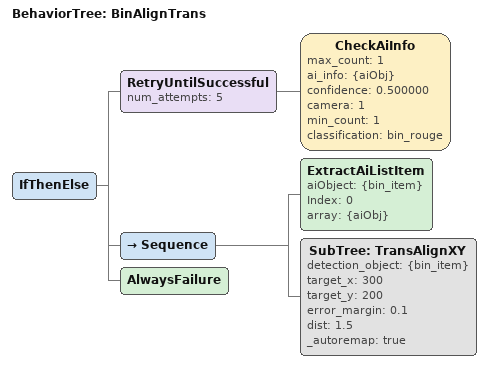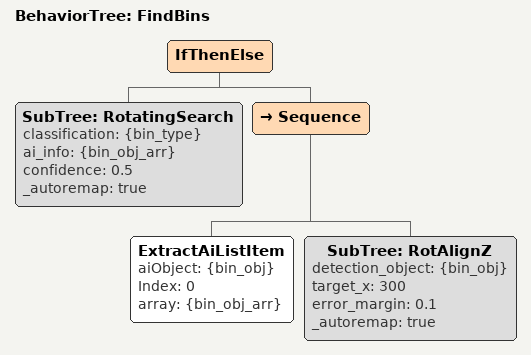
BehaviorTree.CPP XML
<?xml version="1.0" encoding="UTF-8"?>
<root BTCPP_format="4">
  <BehaviorTree ID="BinAlignTrans">
    <IfThenElse>
      <RetryUntilSuccessful num_attempts="5">
        <CheckAiInfo max_count="1"
                     ai_info="{aiObj}"
                     confidence="0.500000"
                     camera="1"
                     min_count="1"
                     classification="bin_rouge"/>
      </RetryUntilSuccessful>
      <Sequence>
        <ExtractAiListItem aiObject="{bin_item}"
                           Index="0"
                           array="{aiObj}"/>
        <SubTree ID="TransAlignXY"
                 detection_object="{bin_item}"
                 target_x="300"
                 target_y="200"
                 error_margin="0.1"
                 dist="1.5"
                 _autoremap="true"/>
      </Sequence>
      <AlwaysFailure/>
    </IfThenElse>
  </BehaviorTree>

  <BehaviorTree ID="FindBins">
    <IfThenElse>
      <SubTree ID="RotatingSearch"
               classification="{bin_type}"
               ai_info="{bin_obj_arr}"
               confidence="0.5"
               _autoremap="true"/>
      <Sequence>
        <ExtractAiListItem aiObject="{bin_obj}"
                           Index="0"
                           array="{bin_obj_arr}"/>
        <SubTree ID="RotAlignZ"
                 detection_object="{bin_obj}"
                 target_x="300"
                 error_margin="0.1"
                 _autoremap="true"/>
      </Sequence>
    </IfThenElse>
  </BehaviorTree>

</root>
